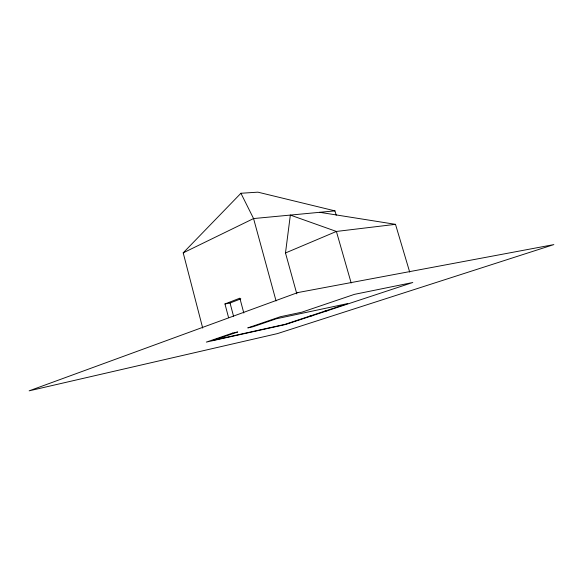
<?xml version="1.0" encoding="UTF-8"?>
<svg xmlns="http://www.w3.org/2000/svg" width="583" height="583" viewBox="0 0 583 583"><rect width="100%" height="100%" fill="white"/><g stroke="black" fill="none" stroke-linecap="round" stroke-linejoin="round"><path stroke-width="0.87" d="M296.82 293.89L285.488 252.971L290.349 215.083L336.391 231.451L395.5 224.338L409.696 272.086M202.709 328.098L183.2 252.847L240.925 193.264L257.905 192.164L334.912 210.871L336.238 215.214M183.2 252.847L253.569 218.559L334.985 210.864M285.488 252.971L336.391 231.451L351.177 282.995M228.58 317.655L224.958 303.947L239.853 298.175L243.818 313.035M224.958 303.947L230.037 303.007L240.815 298.853M308.903 316.416L312.488 315.629M324.199 311.358L327.792 310.579M319.688 212.307L395.5 224.338M240.925 193.264L253.569 218.559L276.065 300.952M230.037 303.007L233.528 316.175M297.767 292.579L29.15 390.836L277.421 333.607L553.85 244.598L297.767 292.579M232.653 333.082L206.338 342.097L285.75 324.461L412.793 282.5L354.435 294.357L301.885 312.175L280.379 316.729L247.79 327.894L252.869 326.793L276.32 318.777L347.774 303.554L284.759 324.403L213.91 340.115L237.718 331.975L232.653 333.082"/></g></svg>
